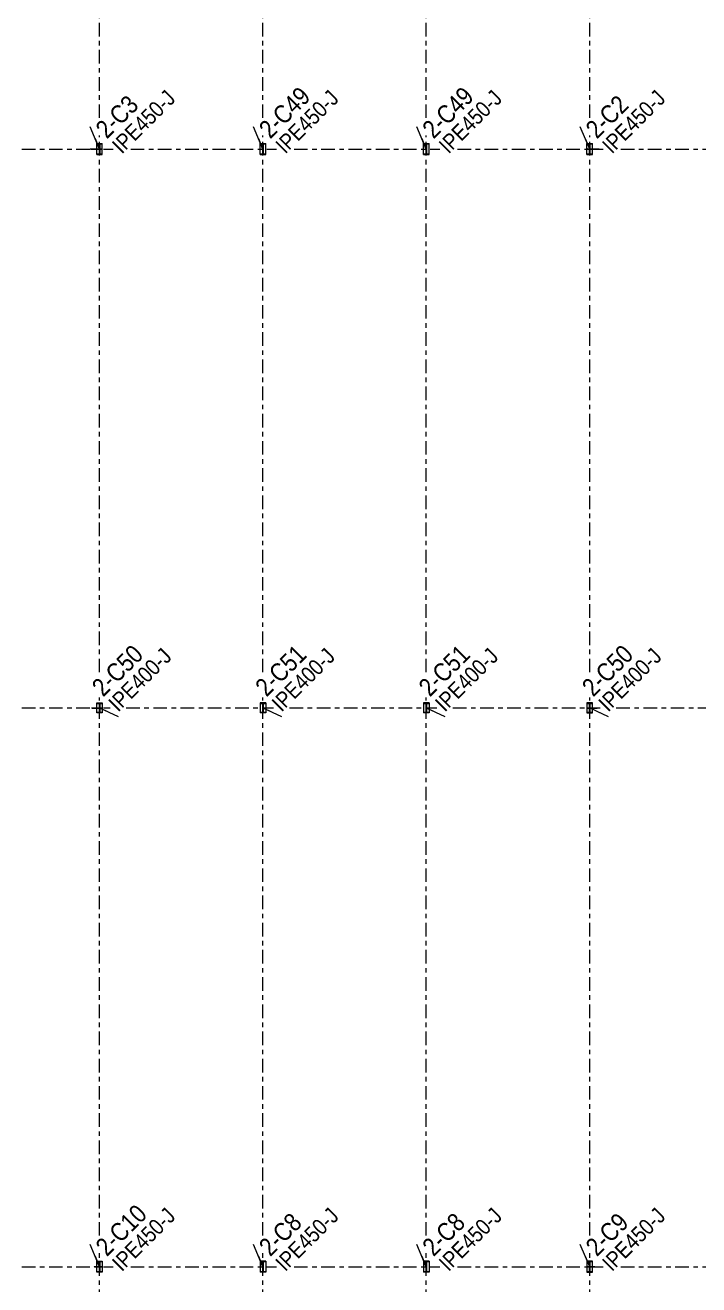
# Model space of a CAD drawing. Header units: millimetres. Extents: x -399 to 773, y -269 to 551.
# Drawn here: x 66 to 214.4, y 6 to 283.8 of the extents above; entities that cross this region are included whole.
import ezdxf

# ---------------------------------------------------------------- set-up
doc = ezdxf.new("R2010")
doc.units = ezdxf.units.MM
doc.linetypes.add('XKITLINE00', pattern=[0])
doc.linetypes.add('XKITLINE03', pattern=[6, 3, -1, 1, -1])
for name, color, linetype, lineweight in [('Part', 2, 'Continuous', 0), ('PartMark', 7, 'Continuous', 0), ('S-grid', 1, 'Continuous', 0)]:
    doc.layers.add(name, color=color, linetype=linetype, lineweight=lineweight)
doc.styles.add('ARIAL', font='ARIAL.TTF')

# ---------------------------------------------------------------- blocks, each defined once
blk = doc.blocks.new('*A94')
at = {"layer": 'Part'}
blk.add_hatch(color=3, dxfattribs=at).paths.add_polyline_path([(81.875, 11.055), (81.875, 11.125), (82.875, 11.125), (82.875, 11.055), (82.3975, 11.055), (82.3975, 8.945), (82.875, 8.945), (82.875, 8.875), (81.875, 8.875), (81.875, 8.945), (82.3525, 8.945), (82.3525, 11.055)], flags=17)
blk = doc.blocks.new('*A95')
at = {"layer": 'Part'}
blk.add_hatch(color=3, dxfattribs=at).paths.add_polyline_path([(81.28, 10.05), (81.32, 10.04), (81.34, 10), (81.32, 9.96), (81.28, 9.95), (81.23, 9.96), (81.21, 10), (81.23, 10.04)], flags=17)
blk = doc.blocks.new('*A96')
at = {"layer": 'Part'}
blk.add_hatch(color=3, dxfattribs=at).paths.add_polyline_path([(117.875, 11.055), (117.875, 11.125), (118.875, 11.125), (118.875, 11.055), (118.3975, 11.055), (118.3975, 8.945), (118.875, 8.945), (118.875, 8.875), (117.875, 8.875), (117.875, 8.945), (118.3525, 8.945), (118.3525, 11.055)], flags=17)
blk = doc.blocks.new('*A97')
at = {"layer": 'Part'}
blk.add_hatch(color=3, dxfattribs=at).paths.add_polyline_path([(153.875, 11.055), (153.875, 11.125), (154.875, 11.125), (154.875, 11.055), (154.3975, 11.055), (154.3975, 8.945), (154.875, 8.945), (154.875, 8.875), (153.875, 8.875), (153.875, 8.945), (154.3525, 8.945), (154.3525, 11.055)], flags=17)
blk = doc.blocks.new('*A99')
at = {"layer": 'Part'}
blk.add_hatch(color=3, dxfattribs=at).paths.add_polyline_path([(81.875, 134.185), (81.875, 134.25), (82.875, 134.25), (82.875, 134.185), (82.395, 134.185), (82.395, 132.315), (82.875, 132.315), (82.875, 132.25), (81.875, 132.25), (81.875, 132.315), (82.355, 132.315), (82.355, 134.185)], flags=17)
blk = doc.blocks.new('*A101')
at = {"layer": 'Part'}
blk.add_hatch(color=3, dxfattribs=at).paths.add_polyline_path([(80.72, 133.3), (80.78, 133.29), (80.8, 133.25), (80.78, 133.21), (80.72, 133.2), (80.66, 133.21), (80.63, 133.25), (80.66, 133.29)], flags=17)
blk = doc.blocks.new('*A102')
at = {"layer": 'Part'}
blk.add_hatch(color=3, dxfattribs=at).paths.add_polyline_path([(117.875, 134.185), (117.875, 134.25), (118.875, 134.25), (118.875, 134.185), (118.395, 134.185), (118.395, 132.315), (118.875, 132.315), (118.875, 132.25), (117.875, 132.25), (117.875, 132.315), (118.355, 132.315), (118.355, 134.185)], flags=17)
blk = doc.blocks.new('*A103')
at = {"layer": 'Part'}
blk.add_hatch(color=3, dxfattribs=at).paths.add_polyline_path([(153.875, 134.185), (153.875, 134.25), (154.875, 134.25), (154.875, 134.185), (154.395, 134.185), (154.395, 132.315), (154.875, 132.315), (154.875, 132.25), (153.875, 132.25), (153.875, 132.315), (154.355, 132.315), (154.355, 134.185)], flags=17)
blk = doc.blocks.new('*A115')
at = {"layer": 'Part'}
blk.add_hatch(color=3, dxfattribs=at).paths.add_polyline_path([(81.875, 257.555), (81.875, 257.625), (82.875, 257.625), (82.875, 257.555), (82.3975, 257.555), (82.3975, 255.445), (82.875, 255.445), (82.875, 255.375), (81.875, 255.375), (81.875, 255.445), (82.3525, 255.445), (82.3525, 257.555)], flags=17)
blk = doc.blocks.new('*A117')
at = {"layer": 'Part'}
blk.add_hatch(color=3, dxfattribs=at).paths.add_polyline_path([(80.41, 256.55), (80.47, 256.54), (80.5, 256.5), (80.47, 256.46), (80.41, 256.45), (80.34, 256.46), (80.31, 256.5), (80.34, 256.54)], flags=17)
blk = doc.blocks.new('*A118')
at = {"layer": 'Part'}
blk.add_hatch(color=3, dxfattribs=at).paths.add_polyline_path([(117.875, 257.555), (117.875, 257.625), (118.875, 257.625), (118.875, 257.555), (118.3975, 257.555), (118.3975, 255.445), (118.875, 255.445), (118.875, 255.375), (117.875, 255.375), (117.875, 255.445), (118.3525, 255.445), (118.3525, 257.555)], flags=17)
blk = doc.blocks.new('*A119')
at = {"layer": 'Part'}
blk.add_hatch(color=3, dxfattribs=at).paths.add_polyline_path([(153.875, 257.555), (153.875, 257.625), (154.875, 257.625), (154.875, 257.555), (154.3975, 257.555), (154.3975, 255.445), (154.875, 255.445), (154.875, 255.375), (153.875, 255.375), (153.875, 255.445), (154.3525, 255.445), (154.3525, 257.555)], flags=17)
blk = doc.blocks.new('*A159')
at = {"layer": 'Part'}
blk.add_hatch(color=3, dxfattribs=at).paths.add_polyline_path([(189.875, 134.185), (189.875, 134.25), (190.875, 134.25), (190.875, 134.185), (190.395, 134.185), (190.395, 132.315), (190.875, 132.315), (190.875, 132.25), (189.875, 132.25), (189.875, 132.315), (190.355, 132.315), (190.355, 134.185)], flags=17)
blk = doc.blocks.new('*A161')
at = {"layer": 'Part'}
blk.add_hatch(color=3, dxfattribs=at).paths.add_polyline_path([(192.03, 133.3), (192.09, 133.29), (192.12, 133.25), (192.09, 133.21), (192.03, 133.2), (191.97, 133.21), (191.95, 133.25), (191.97, 133.29)], flags=17)
blk = doc.blocks.new('*A174')
at = {"layer": 'Part'}
blk.add_hatch(color=3, dxfattribs=at).paths.add_polyline_path([(191.47, 10.05), (191.52, 10.04), (191.54, 10), (191.52, 9.96), (191.47, 9.95), (191.43, 9.96), (191.41, 10), (191.43, 10.04)], flags=17)
blk = doc.blocks.new('*A175')
at = {"layer": 'Part'}
blk.add_hatch(color=3, dxfattribs=at).paths.add_polyline_path([(189.875, 11.055), (189.875, 11.125), (190.875, 11.125), (190.875, 11.055), (190.3975, 11.055), (190.3975, 8.945), (190.875, 8.945), (190.875, 8.875), (189.875, 8.875), (189.875, 8.945), (190.3525, 8.945), (190.3525, 11.055)], flags=17)
blk = doc.blocks.new('*A178')
at = {"layer": 'Part'}
blk.add_hatch(color=3, dxfattribs=at).paths.add_polyline_path([(189.875, 257.555), (189.875, 257.625), (190.875, 257.625), (190.875, 257.555), (190.3975, 257.555), (190.3975, 255.445), (190.875, 255.445), (190.875, 255.375), (189.875, 255.375), (189.875, 255.445), (190.3525, 255.445), (190.3525, 257.555)], flags=17)
blk = doc.blocks.new('*A180')
at = {"layer": 'Part'}
blk.add_hatch(color=3, dxfattribs=at).paths.add_polyline_path([(192.34, 256.55), (192.41, 256.54), (192.44, 256.5), (192.41, 256.46), (192.34, 256.45), (192.28, 256.46), (192.25, 256.5), (192.28, 256.54)], flags=17)
blk = doc.blocks.new('*A208')
at = {"layer": 'S-grid', "color": 1, "linetype": 'XKITLINE03', "lineweight": 0}
for p, q in [((53.23, 256.5), (85.34, 256.5)), ((89.23, 256.5), (121.34, 256.5)), ((125.23, 256.5), (157.34, 256.5)), ((161.23, 256.5), (193.34, 256.5)), ((197.23, 256.5), (229.34, 256.5))]:
    blk.add_line(p, q, dxfattribs=at)
blk = doc.blocks.new('*A209')
at = {"layer": 'S-grid', "color": 1, "linetype": 'XKITLINE03', "lineweight": 0}
for p, q in [((53.23, 133.25), (84.71, 133.25)), ((88.23, 133.25), (120.71, 133.25)), ((124.23, 133.25), (156.71, 133.25)), ((160.23, 133.25), (192.71, 133.25)), ((196.23, 133.25), (228.71, 133.25))]:
    blk.add_line(p, q, dxfattribs=at)
blk = doc.blocks.new('*A210')
at = {"layer": 'S-grid', "color": 1, "linetype": 'XKITLINE03', "lineweight": 0}
for p, q in [((53.23, 10), (85.34, 10)), ((89.23, 10), (121.34, 10)), ((125.23, 10), (157.34, 10)), ((161.23, 10), (193.34, 10)), ((197.23, 10), (229.34, 10))]:
    blk.add_line(p, q, dxfattribs=at)
blk = doc.blocks.new('*A224')
at = {"layer": 'S-grid', "color": 1, "linetype": 'XKITLINE03', "lineweight": 0}
for p, q in [((190.38, 263.36), (190.38, 342.95)), ((190.38, 141.11), (190.38, 259.47)), ((190.38, 16.86), (190.38, 135.58)), ((190.38, -10), (190.38, 12.97))]:
    blk.add_line(p, q, dxfattribs=at)
blk = doc.blocks.new('*A225')
at = {"layer": 'S-grid', "color": 1, "linetype": 'XKITLINE03', "lineweight": 0}
for p, q in [((154.38, 263.36), (154.38, 341.66)), ((154.38, 141.11), (154.38, 259.47)), ((154.38, 16.86), (154.38, 135.58)), ((154.38, -10), (154.38, 12.97))]:
    blk.add_line(p, q, dxfattribs=at)
blk = doc.blocks.new('*A226')
at = {"layer": 'S-grid', "color": 1, "linetype": 'XKITLINE03', "lineweight": 0}
for p, q in [((118.38, 263.36), (118.38, 339.09)), ((118.38, 141.11), (118.38, 259.47)), ((118.38, 16.86), (118.38, 135.58)), ((118.38, -10), (118.38, 12.97))]:
    blk.add_line(p, q, dxfattribs=at)
blk = doc.blocks.new('*A227')
at = {"layer": 'S-grid', "color": 1, "linetype": 'XKITLINE03', "lineweight": 0}
for p, q in [((82.38, 263.36), (82.38, 344.46)), ((82.38, 141.11), (82.38, 259.47)), ((82.38, 16.86), (82.38, 135.58)), ((82.38, -10), (82.38, 12.97))]:
    blk.add_line(p, q, dxfattribs=at)
blk = doc.blocks.new('*A436')
at = {"layer": 'Part', "color": 2, "linetype": 'XKITLINE00', "lineweight": 0}
for p, q in [((81.875, 11.055), (81.875, 11.125)), ((81.875, 11.125), (82.875, 11.125)), ((82.875, 11.125), (82.875, 11.055)), ((82.3525, 11.055), (81.875, 11.055)), ((81.875, 8.875), (81.875, 8.945)), ((81.875, 8.945), (82.3525, 8.945)), ((82.875, 8.875), (81.875, 8.875)), ((82.3525, 8.945), (82.3525, 11.055)), ((82.875, 11.055), (82.3975, 11.055)), ((82.3975, 11.055), (82.3975, 8.945)), ((82.3975, 8.945), (82.875, 8.945)), ((82.875, 8.945), (82.875, 8.875))]:
    blk.add_line(p, q, dxfattribs=at)
blk = doc.blocks.new('*A437')
at = {"layer": 'Part', "color": 2, "linetype": 'XKITLINE00', "lineweight": 0}
for p, q in [((81.21, 10), (81.23, 10.04)), ((81.23, 9.96), (81.21, 10)), ((81.23, 10.04), (81.28, 10.05)), ((81.28, 9.95), (81.23, 9.96)), ((81.28, 10.05), (81.32, 10.04)), ((81.28, 10.05), (82.35, 10.05)), ((81.32, 9.96), (81.28, 9.95)), ((81.28, 9.95), (82.35, 9.95)), ((81.32, 10.04), (81.34, 10)), ((81.34, 10), (81.32, 9.96)), ((82.4, 10.05), (82.77, 10.05)), ((82.4, 9.95), (82.77, 9.95)), ((82.8, 10.04), (82.77, 10.05)), ((82.77, 9.95), (82.8, 9.96)), ((82.81, 10), (82.8, 10.04)), ((82.8, 9.96), (82.81, 10))]:
    blk.add_line(p, q, dxfattribs=at)
blk = doc.blocks.new('*A439')
at = {"layer": 'Part', "color": 2, "linetype": 'XKITLINE00', "lineweight": 0}
for p, q in [((81.775, 11.2), (82.975, 11.2)), ((81.775, 10.05), (81.775, 11.2)), ((82.975, 11.2), (82.975, 8.8)), ((81.775, 8.8), (81.775, 9.95)), ((82.975, 8.8), (81.775, 8.8))]:
    blk.add_line(p, q, dxfattribs=at)
blk = doc.blocks.new('*A440')
at = {"layer": 'Part', "color": 2, "linetype": 'XKITLINE00', "lineweight": 0}
for p, q in [((117.875, 11.055), (117.875, 11.125)), ((117.875, 11.125), (118.875, 11.125)), ((118.875, 11.125), (118.875, 11.055)), ((118.3525, 11.055), (117.875, 11.055)), ((117.875, 8.875), (117.875, 8.945)), ((117.875, 8.945), (118.3525, 8.945)), ((118.875, 8.875), (117.875, 8.875)), ((118.3525, 8.945), (118.3525, 11.055)), ((118.875, 11.055), (118.3975, 11.055)), ((118.3975, 11.055), (118.3975, 8.945)), ((118.3975, 8.945), (118.875, 8.945)), ((118.875, 8.945), (118.875, 8.875))]:
    blk.add_line(p, q, dxfattribs=at)
blk = doc.blocks.new('*A441')
at = {"layer": 'Part', "color": 2, "linetype": 'XKITLINE00', "lineweight": 0}
for p, q in [((153.875, 11.055), (153.875, 11.125)), ((153.875, 11.125), (154.875, 11.125)), ((154.875, 11.125), (154.875, 11.055)), ((154.3525, 11.055), (153.875, 11.055)), ((153.875, 8.875), (153.875, 8.945)), ((153.875, 8.945), (154.3525, 8.945)), ((154.875, 8.875), (153.875, 8.875)), ((154.3525, 8.945), (154.3525, 11.055)), ((154.875, 11.055), (154.3975, 11.055)), ((154.3975, 11.055), (154.3975, 8.945)), ((154.3975, 8.945), (154.875, 8.945)), ((154.875, 8.945), (154.875, 8.875))]:
    blk.add_line(p, q, dxfattribs=at)
blk = doc.blocks.new('*A442')
at = {"layer": 'Part', "color": 2, "linetype": 'XKITLINE00', "lineweight": 0}
for p, q in [((118.975, 11.2), (117.775, 11.2)), ((117.775, 11.2), (117.775, 8.8)), ((118.975, 11.2), (118.975, 8.8)), ((118.975, 8.8), (117.775, 8.8))]:
    blk.add_line(p, q, dxfattribs=at)
blk = doc.blocks.new('*A443')
at = {"layer": 'Part', "color": 2, "linetype": 'XKITLINE00', "lineweight": 0}
for p, q in [((154.975, 11.2), (153.775, 11.2)), ((153.775, 11.2), (153.775, 8.8)), ((154.975, 11.2), (154.975, 8.8)), ((154.975, 8.8), (153.775, 8.8))]:
    blk.add_line(p, q, dxfattribs=at)
blk = doc.blocks.new('*A445')
at = {"layer": 'Part', "color": 2, "linetype": 'XKITLINE00', "lineweight": 0}
for p, q in [((81.875, 134.185), (81.875, 134.25)), ((81.875, 134.25), (82.875, 134.25)), ((82.355, 134.185), (81.875, 134.185)), ((82.355, 132.315), (82.355, 134.185)), ((82.875, 134.185), (82.395, 134.185)), ((82.395, 134.185), (82.395, 132.315)), ((82.875, 134.25), (82.875, 134.185)), ((81.875, 132.25), (81.875, 132.315)), ((81.875, 132.315), (82.355, 132.315)), ((82.875, 132.25), (81.875, 132.25)), ((82.395, 132.315), (82.875, 132.315)), ((82.875, 132.315), (82.875, 132.25))]:
    blk.add_line(p, q, dxfattribs=at)
blk = doc.blocks.new('*A447')
at = {"layer": 'Part', "color": 2, "linetype": 'XKITLINE00', "lineweight": 0}
for p, q in [((80.63, 133.25), (80.66, 133.29)), ((80.66, 133.21), (80.63, 133.25)), ((80.66, 133.29), (80.72, 133.3)), ((80.72, 133.2), (80.66, 133.21)), ((80.72, 133.3), (80.78, 133.29)), ((80.72, 133.3), (82.36, 133.3)), ((80.78, 133.21), (80.72, 133.2)), ((80.72, 133.2), (82.36, 133.2)), ((80.78, 133.29), (80.8, 133.25)), ((80.8, 133.25), (80.78, 133.21)), ((82.39, 133.3), (82.86, 133.3)), ((82.39, 133.2), (82.86, 133.2)), ((82.88, 133.29), (82.86, 133.3)), ((82.86, 133.2), (82.88, 133.21)), ((82.89, 133.25), (82.88, 133.29)), ((82.88, 133.21), (82.89, 133.25))]:
    blk.add_line(p, q, dxfattribs=at)
blk = doc.blocks.new('*A449')
at = {"layer": 'Part', "color": 2, "linetype": 'XKITLINE00', "lineweight": 0}
for p, q in [((81.775, 134.35), (82.975, 134.35)), ((81.775, 133.3), (81.775, 134.35)), ((82.975, 134.35), (82.975, 132.15)), ((81.775, 132.15), (81.775, 133.2)), ((82.975, 132.15), (81.775, 132.15))]:
    blk.add_line(p, q, dxfattribs=at)
blk = doc.blocks.new('*A450')
at = {"layer": 'Part', "color": 2, "linetype": 'XKITLINE00', "lineweight": 0}
for p, q in [((117.875, 134.185), (117.875, 134.25)), ((117.875, 134.25), (118.875, 134.25)), ((118.355, 134.185), (117.875, 134.185)), ((118.355, 132.315), (118.355, 134.185)), ((118.875, 134.185), (118.395, 134.185)), ((118.395, 134.185), (118.395, 132.315)), ((118.875, 134.25), (118.875, 134.185)), ((117.875, 132.25), (117.875, 132.315)), ((117.875, 132.315), (118.355, 132.315)), ((118.875, 132.25), (117.875, 132.25)), ((118.395, 132.315), (118.875, 132.315)), ((118.875, 132.315), (118.875, 132.25))]:
    blk.add_line(p, q, dxfattribs=at)
blk = doc.blocks.new('*A451')
at = {"layer": 'Part', "color": 2, "linetype": 'XKITLINE00', "lineweight": 0}
for p, q in [((153.875, 134.185), (153.875, 134.25)), ((153.875, 134.25), (154.875, 134.25)), ((154.355, 134.185), (153.875, 134.185)), ((154.355, 132.315), (154.355, 134.185)), ((154.875, 134.185), (154.395, 134.185)), ((154.395, 134.185), (154.395, 132.315)), ((154.875, 134.25), (154.875, 134.185)), ((153.875, 132.25), (153.875, 132.315)), ((153.875, 132.315), (154.355, 132.315)), ((154.875, 132.25), (153.875, 132.25)), ((154.395, 132.315), (154.875, 132.315)), ((154.875, 132.315), (154.875, 132.25))]:
    blk.add_line(p, q, dxfattribs=at)
blk = doc.blocks.new('*A452')
at = {"layer": 'Part', "color": 2, "linetype": 'XKITLINE00', "lineweight": 0}
for p, q in [((118.975, 134.35), (117.775, 134.35)), ((117.775, 134.35), (117.775, 132.15)), ((118.975, 134.35), (118.975, 132.15)), ((118.975, 132.15), (117.775, 132.15))]:
    blk.add_line(p, q, dxfattribs=at)
blk = doc.blocks.new('*A453')
at = {"layer": 'Part', "color": 2, "linetype": 'XKITLINE00', "lineweight": 0}
for p, q in [((154.975, 134.35), (153.775, 134.35)), ((153.775, 134.35), (153.775, 132.15)), ((154.975, 134.35), (154.975, 132.15)), ((154.975, 132.15), (153.775, 132.15))]:
    blk.add_line(p, q, dxfattribs=at)
blk = doc.blocks.new('*A471')
at = {"layer": 'Part', "color": 2, "linetype": 'XKITLINE00', "lineweight": 0}
for p, q in [((81.875, 257.555), (81.875, 257.625)), ((81.875, 257.625), (82.875, 257.625)), ((81.875, 257.555), (82.3525, 257.555)), ((82.3525, 255.445), (82.3525, 257.555)), ((82.875, 257.555), (82.3975, 257.555)), ((82.3975, 257.555), (82.3975, 255.445)), ((82.875, 257.625), (82.875, 257.555)), ((81.875, 255.375), (81.875, 255.445)), ((81.875, 255.445), (82.3525, 255.445)), ((82.875, 255.375), (81.875, 255.375)), ((82.3975, 255.445), (82.875, 255.445)), ((82.875, 255.445), (82.875, 255.375))]:
    blk.add_line(p, q, dxfattribs=at)
blk = doc.blocks.new('*A473')
at = {"layer": 'Part', "color": 2, "linetype": 'XKITLINE00', "lineweight": 0}
for p, q in [((80.31, 256.5), (80.34, 256.54)), ((80.34, 256.46), (80.31, 256.5)), ((80.34, 256.54), (80.41, 256.55)), ((80.41, 256.45), (80.34, 256.46)), ((80.41, 256.55), (80.47, 256.54)), ((80.41, 256.55), (82.35, 256.55)), ((80.47, 256.46), (80.41, 256.45)), ((80.41, 256.45), (82.35, 256.45)), ((80.47, 256.54), (80.5, 256.5)), ((80.5, 256.5), (80.47, 256.46)), ((82.4, 256.55), (82.88, 256.55)), ((82.4, 256.45), (82.88, 256.45)), ((82.9, 256.54), (82.88, 256.55)), ((82.88, 256.45), (82.9, 256.46)), ((82.91, 256.5), (82.9, 256.54)), ((82.9, 256.46), (82.91, 256.5))]:
    blk.add_line(p, q, dxfattribs=at)
blk = doc.blocks.new('*A475')
at = {"layer": 'Part', "color": 2, "linetype": 'XKITLINE00', "lineweight": 0}
for p, q in [((81.775, 256.55), (81.775, 257.7)), ((81.775, 257.7), (82.975, 257.7)), ((81.775, 255.3), (81.775, 256.45)), ((82.975, 255.3), (82.975, 257.7)), ((81.775, 255.3), (82.975, 255.3))]:
    blk.add_line(p, q, dxfattribs=at)
blk = doc.blocks.new('*A476')
at = {"layer": 'Part', "color": 2, "linetype": 'XKITLINE00', "lineweight": 0}
for p, q in [((117.875, 257.555), (117.875, 257.625)), ((117.875, 257.625), (118.875, 257.625)), ((117.875, 257.555), (118.3525, 257.555)), ((118.3525, 255.445), (118.3525, 257.555)), ((118.875, 257.555), (118.3975, 257.555)), ((118.3975, 257.555), (118.3975, 255.445)), ((118.875, 257.625), (118.875, 257.555)), ((117.875, 255.375), (117.875, 255.445)), ((117.875, 255.445), (118.3525, 255.445)), ((118.875, 255.375), (117.875, 255.375)), ((118.3975, 255.445), (118.875, 255.445)), ((118.875, 255.445), (118.875, 255.375))]:
    blk.add_line(p, q, dxfattribs=at)
blk = doc.blocks.new('*A477')
at = {"layer": 'Part', "color": 2, "linetype": 'XKITLINE00', "lineweight": 0}
for p, q in [((153.875, 257.555), (153.875, 257.625)), ((153.875, 257.625), (154.875, 257.625)), ((153.875, 257.555), (154.3525, 257.555)), ((154.3525, 255.445), (154.3525, 257.555)), ((154.875, 257.555), (154.3975, 257.555)), ((154.3975, 257.555), (154.3975, 255.445)), ((154.875, 257.625), (154.875, 257.555)), ((153.875, 255.375), (153.875, 255.445)), ((153.875, 255.445), (154.3525, 255.445)), ((154.875, 255.375), (153.875, 255.375)), ((154.3975, 255.445), (154.875, 255.445)), ((154.875, 255.445), (154.875, 255.375))]:
    blk.add_line(p, q, dxfattribs=at)
blk = doc.blocks.new('*A478')
at = {"layer": 'Part', "color": 2, "linetype": 'XKITLINE00', "lineweight": 0}
for p, q in [((117.775, 255.3), (117.775, 257.7)), ((117.775, 257.7), (118.975, 257.7)), ((118.975, 255.3), (118.975, 257.7)), ((117.775, 255.3), (118.975, 255.3))]:
    blk.add_line(p, q, dxfattribs=at)
blk = doc.blocks.new('*A479')
at = {"layer": 'Part', "color": 2, "linetype": 'XKITLINE00', "lineweight": 0}
for p, q in [((153.775, 255.3), (153.775, 257.7)), ((153.775, 257.7), (154.975, 257.7)), ((154.975, 255.3), (154.975, 257.7)), ((153.775, 255.3), (154.975, 255.3))]:
    blk.add_line(p, q, dxfattribs=at)
blk = doc.blocks.new('*A554')
at = {"layer": 'Part', "color": 2, "linetype": 'XKITLINE00', "lineweight": 0}
for p, q in [((190.975, 11.2), (189.775, 11.2)), ((189.775, 11.2), (189.775, 8.8)), ((190.975, 10.05), (190.975, 11.2)), ((189.775, 8.8), (190.975, 8.8)), ((190.975, 8.8), (190.975, 9.95))]:
    blk.add_line(p, q, dxfattribs=at)
blk = doc.blocks.new('*A560')
at = {"layer": 'Part', "color": 2, "linetype": 'XKITLINE00', "lineweight": 0}
for p, q in [((189.875, 134.185), (189.875, 134.25)), ((189.875, 134.25), (190.875, 134.25)), ((190.355, 134.185), (189.875, 134.185)), ((190.355, 132.315), (190.355, 134.185)), ((190.875, 134.185), (190.395, 134.185)), ((190.395, 134.185), (190.395, 132.315)), ((190.875, 134.25), (190.875, 134.185)), ((189.875, 132.25), (189.875, 132.315)), ((189.875, 132.315), (190.355, 132.315)), ((190.875, 132.25), (189.875, 132.25)), ((190.395, 132.315), (190.875, 132.315)), ((190.875, 132.315), (190.875, 132.25))]:
    blk.add_line(p, q, dxfattribs=at)
blk = doc.blocks.new('*A562')
at = {"layer": 'Part', "color": 2, "linetype": 'XKITLINE00', "lineweight": 0}
for p, q in [((189.87, 133.29), (189.86, 133.25)), ((189.86, 133.25), (189.87, 133.21)), ((189.89, 133.3), (189.87, 133.29)), ((189.87, 133.21), (189.89, 133.2)), ((189.89, 133.3), (190.35, 133.3)), ((189.89, 133.2), (190.35, 133.2)), ((190.4, 133.3), (192.03, 133.3)), ((190.4, 133.2), (192.03, 133.2)), ((191.95, 133.25), (191.97, 133.29)), ((191.97, 133.21), (191.95, 133.25)), ((191.97, 133.29), (192.03, 133.3)), ((192.03, 133.2), (191.97, 133.21)), ((192.03, 133.3), (192.09, 133.29)), ((192.09, 133.21), (192.03, 133.2)), ((192.09, 133.29), (192.12, 133.25)), ((192.12, 133.25), (192.09, 133.21))]:
    blk.add_line(p, q, dxfattribs=at)
blk = doc.blocks.new('*A564')
at = {"layer": 'Part', "color": 2, "linetype": 'XKITLINE00', "lineweight": 0}
for p, q in [((190.975, 134.35), (189.775, 134.35)), ((189.775, 134.35), (189.775, 132.15)), ((190.975, 133.3), (190.975, 134.35)), ((189.775, 132.15), (190.975, 132.15)), ((190.975, 132.15), (190.975, 133.2))]:
    blk.add_line(p, q, dxfattribs=at)
blk = doc.blocks.new('*A585')
at = {"layer": 'Part', "color": 2, "linetype": 'XKITLINE00', "lineweight": 0}
for p, q in [((189.95, 10.04), (189.94, 10)), ((189.94, 10), (189.95, 9.96)), ((189.98, 10.05), (189.95, 10.04)), ((189.95, 9.96), (189.98, 9.95)), ((189.98, 10.05), (190.35, 10.05)), ((189.98, 9.95), (190.35, 9.95)), ((190.4, 10.05), (191.47, 10.05)), ((190.4, 9.95), (191.47, 9.95)), ((191.41, 10), (191.43, 10.04)), ((191.43, 9.96), (191.41, 10)), ((191.43, 10.04), (191.47, 10.05)), ((191.47, 9.95), (191.43, 9.96)), ((191.47, 10.05), (191.52, 10.04)), ((191.52, 9.96), (191.47, 9.95)), ((191.52, 10.04), (191.54, 10)), ((191.54, 10), (191.52, 9.96))]:
    blk.add_line(p, q, dxfattribs=at)
blk = doc.blocks.new('*A586')
at = {"layer": 'Part', "color": 2, "linetype": 'XKITLINE00', "lineweight": 0}
for p, q in [((189.875, 11.055), (189.875, 11.125)), ((189.875, 11.125), (190.875, 11.125)), ((190.875, 11.125), (190.875, 11.055)), ((190.3525, 11.055), (189.875, 11.055)), ((189.875, 8.875), (189.875, 8.945)), ((189.875, 8.945), (190.3525, 8.945)), ((190.875, 8.875), (189.875, 8.875)), ((190.3525, 8.945), (190.3525, 11.055)), ((190.875, 11.055), (190.3975, 11.055)), ((190.3975, 11.055), (190.3975, 8.945)), ((190.3975, 8.945), (190.875, 8.945)), ((190.875, 8.945), (190.875, 8.875))]:
    blk.add_line(p, q, dxfattribs=at)
blk = doc.blocks.new('*A589')
at = {"layer": 'Part', "color": 2, "linetype": 'XKITLINE00', "lineweight": 0}
for p, q in [((189.875, 257.555), (189.875, 257.625)), ((189.875, 257.625), (190.875, 257.625)), ((189.875, 257.555), (190.3525, 257.555)), ((190.3525, 255.445), (190.3525, 257.555)), ((190.875, 257.555), (190.3975, 257.555)), ((190.3975, 257.555), (190.3975, 255.445)), ((190.875, 257.625), (190.875, 257.555)), ((189.875, 255.375), (189.875, 255.445)), ((189.875, 255.445), (190.3525, 255.445)), ((190.875, 255.375), (189.875, 255.375)), ((190.3975, 255.445), (190.875, 255.445)), ((190.875, 255.445), (190.875, 255.375))]:
    blk.add_line(p, q, dxfattribs=at)
blk = doc.blocks.new('*A591')
at = {"layer": 'Part', "color": 2, "linetype": 'XKITLINE00', "lineweight": 0}
for p, q in [((189.85, 256.54), (189.84, 256.5)), ((189.84, 256.5), (189.85, 256.46)), ((189.87, 256.55), (189.85, 256.54)), ((189.85, 256.46), (189.87, 256.45)), ((189.87, 256.55), (190.35, 256.55)), ((189.87, 256.45), (190.35, 256.45)), ((190.4, 256.55), (192.34, 256.55)), ((190.4, 256.45), (192.34, 256.45)), ((192.25, 256.5), (192.28, 256.54)), ((192.28, 256.46), (192.25, 256.5)), ((192.28, 256.54), (192.34, 256.55)), ((192.34, 256.45), (192.28, 256.46)), ((192.34, 256.55), (192.41, 256.54)), ((192.41, 256.46), (192.34, 256.45)), ((192.41, 256.54), (192.44, 256.5)), ((192.44, 256.5), (192.41, 256.46))]:
    blk.add_line(p, q, dxfattribs=at)
blk = doc.blocks.new('*A593')
at = {"layer": 'Part', "color": 2, "linetype": 'XKITLINE00', "lineweight": 0}
for p, q in [((189.775, 255.3), (189.775, 257.7)), ((189.775, 257.7), (190.975, 257.7)), ((190.975, 256.55), (190.975, 257.7)), ((190.975, 255.3), (190.975, 256.45)), ((189.775, 255.3), (190.975, 255.3))]:
    blk.add_line(p, q, dxfattribs=at)
blk = doc.blocks.new('*A672')
at = {"layer": 'PartMark', "color": 7, "linetype": 'XKITLINE00', "lineweight": 0}
for p, q in [((154.38, 256.5), (152.29, 261.41)), ((153.4, 258.8), (154.38, 256.5))]:
    blk.add_line(p, q, dxfattribs=at)
at = {"layer": 'PartMark', "color": 3, "style": 'ARIAL', "width": 0.85}
blk.add_text('2-C49', height=4, rotation=45.0001, dxfattribs=at).set_placement((155.97, 258.59))
at = {"layer": 'PartMark', "color": 7, "style": 'ARIAL', "width": 0.85}
blk.add_text('IPE450-J', height=3.5, rotation=45.0001, dxfattribs=at).set_placement((159.29, 255.26))
blk = doc.blocks.new('*A674')
at = {"layer": 'PartMark', "color": 7, "linetype": 'XKITLINE00', "lineweight": 0}
for p, q in [((154.38, 10), (152.29, 14.91)), ((153.4, 12.3), (154.38, 10))]:
    blk.add_line(p, q, dxfattribs=at)
at = {"layer": 'PartMark', "color": 7, "style": 'ARIAL', "width": 0.85}
blk.add_text('IPE450-J', height=3.5, rotation=45.0001, dxfattribs=at).set_placement((159.29, 8.76))
at = {"layer": 'PartMark', "color": 3, "style": 'ARIAL', "width": 0.85}
blk.add_text('2-C8', height=4, rotation=45.0001, dxfattribs=at).set_placement((155.97, 12.09))
blk = doc.blocks.new('*A675')
at = {"layer": 'PartMark', "color": 7, "linetype": 'XKITLINE00', "lineweight": 0}
for p, q in [((154.38, 133.25), (158.47, 131.35)), ((156.64, 132.2), (154.38, 133.25))]:
    blk.add_line(p, q, dxfattribs=at)
at = {"layer": 'PartMark', "color": 3, "style": 'ARIAL', "width": 0.85}
blk.add_text('2-C51', height=4, rotation=45.0001, dxfattribs=at).set_placement((155.15, 135.52))
at = {"layer": 'PartMark', "color": 7, "style": 'ARIAL', "width": 0.85}
blk.add_text('IPE400-J', height=3.5, rotation=45.0001, dxfattribs=at).set_placement((158.47, 132.19))
blk = doc.blocks.new('*A744')
at = {"layer": 'PartMark', "color": 7, "linetype": 'XKITLINE00', "lineweight": 0}
for p, q in [((118.38, 10), (116.29, 14.91)), ((117.4, 12.3), (118.38, 10))]:
    blk.add_line(p, q, dxfattribs=at)
at = {"layer": 'PartMark', "color": 7, "style": 'ARIAL', "width": 0.85}
blk.add_text('IPE450-J', height=3.5, rotation=45.0001, dxfattribs=at).set_placement((123.29, 8.76))
at = {"layer": 'PartMark', "color": 3, "style": 'ARIAL', "width": 0.85}
blk.add_text('2-C8', height=4, rotation=45.0001, dxfattribs=at).set_placement((119.97, 12.09))
blk = doc.blocks.new('*A745')
at = {"layer": 'PartMark', "color": 7, "linetype": 'XKITLINE00', "lineweight": 0}
for p, q in [((82.38, 10), (80.29, 14.91)), ((81.4, 12.3), (82.38, 10))]:
    blk.add_line(p, q, dxfattribs=at)
at = {"layer": 'PartMark', "color": 3, "style": 'ARIAL', "width": 0.85}
blk.add_text('2-C10', height=4, rotation=45.0001, dxfattribs=at).set_placement((83.97, 12.09))
at = {"layer": 'PartMark', "color": 7, "style": 'ARIAL', "width": 0.85}
blk.add_text('IPE450-J', height=3.5, rotation=45.0001, dxfattribs=at).set_placement((87.29, 8.76))
blk = doc.blocks.new('*A748')
at = {"layer": 'PartMark', "color": 7, "linetype": 'XKITLINE00', "lineweight": 0}
for p, q in [((82.38, 133.25), (86.47, 131.35)), ((84.64, 132.2), (82.38, 133.25))]:
    blk.add_line(p, q, dxfattribs=at)
at = {"layer": 'PartMark', "color": 3, "style": 'ARIAL', "width": 0.85}
blk.add_text('2-C50', height=4, rotation=45.0001, dxfattribs=at).set_placement((83.15, 135.52))
at = {"layer": 'PartMark', "color": 7, "style": 'ARIAL', "width": 0.85}
blk.add_text('IPE400-J', height=3.5, rotation=45.0001, dxfattribs=at).set_placement((86.47, 132.19))
blk = doc.blocks.new('*A749')
at = {"layer": 'PartMark', "color": 7, "linetype": 'XKITLINE00', "lineweight": 0}
for p, q in [((118.38, 133.25), (122.47, 131.35)), ((120.64, 132.2), (118.38, 133.25))]:
    blk.add_line(p, q, dxfattribs=at)
at = {"layer": 'PartMark', "color": 3, "style": 'ARIAL', "width": 0.85}
blk.add_text('2-C51', height=4, rotation=45.0001, dxfattribs=at).set_placement((119.15, 135.52))
at = {"layer": 'PartMark', "color": 7, "style": 'ARIAL', "width": 0.85}
blk.add_text('IPE400-J', height=3.5, rotation=45.0001, dxfattribs=at).set_placement((122.47, 132.19))
blk = doc.blocks.new('*A767')
at = {"layer": 'PartMark', "color": 7, "linetype": 'XKITLINE00', "lineweight": 0}
for p, q in [((118.38, 256.5), (116.29, 261.41)), ((117.4, 258.8), (118.38, 256.5))]:
    blk.add_line(p, q, dxfattribs=at)
at = {"layer": 'PartMark', "color": 3, "style": 'ARIAL', "width": 0.85}
blk.add_text('2-C49', height=4, rotation=45.0001, dxfattribs=at).set_placement((119.97, 258.59))
at = {"layer": 'PartMark', "color": 7, "style": 'ARIAL', "width": 0.85}
blk.add_text('IPE450-J', height=3.5, rotation=45.0001, dxfattribs=at).set_placement((123.29, 255.26))
blk = doc.blocks.new('*A768')
at = {"layer": 'PartMark', "color": 7, "linetype": 'XKITLINE00', "lineweight": 0}
for p, q in [((82.38, 256.5), (80.29, 261.41)), ((81.4, 258.8), (82.38, 256.5))]:
    blk.add_line(p, q, dxfattribs=at)
at = {"layer": 'PartMark', "color": 7, "style": 'ARIAL', "width": 0.85}
blk.add_text('IPE450-J', height=3.5, rotation=45.0001, dxfattribs=at).set_placement((87.29, 255.26))
at = {"layer": 'PartMark', "color": 3, "style": 'ARIAL', "width": 0.85}
blk.add_text('2-C3', height=4, rotation=45.0001, dxfattribs=at).set_placement((83.97, 258.59))
blk = doc.blocks.new('*A783')
at = {"layer": 'PartMark', "color": 7, "linetype": 'XKITLINE00', "lineweight": 0}
for p, q in [((190.38, 10), (188.29, 14.91)), ((189.4, 12.3), (190.38, 10))]:
    blk.add_line(p, q, dxfattribs=at)
at = {"layer": 'PartMark', "color": 7, "style": 'ARIAL', "width": 0.85}
blk.add_text('IPE450-J', height=3.5, rotation=45.0001, dxfattribs=at).set_placement((195.29, 8.76))
at = {"layer": 'PartMark', "color": 3, "style": 'ARIAL', "width": 0.85}
blk.add_text('2-C9', height=4, rotation=45.0001, dxfattribs=at).set_placement((191.97, 12.09))
blk = doc.blocks.new('*A786')
at = {"layer": 'PartMark', "color": 7, "linetype": 'XKITLINE00', "lineweight": 0}
for p, q in [((190.38, 133.25), (194.47, 131.35)), ((192.64, 132.2), (190.38, 133.25))]:
    blk.add_line(p, q, dxfattribs=at)
at = {"layer": 'PartMark', "color": 3, "style": 'ARIAL', "width": 0.85}
blk.add_text('2-C50', height=4, rotation=45.0001, dxfattribs=at).set_placement((191.15, 135.52))
at = {"layer": 'PartMark', "color": 7, "style": 'ARIAL', "width": 0.85}
blk.add_text('IPE400-J', height=3.5, rotation=45.0001, dxfattribs=at).set_placement((194.47, 132.19))
blk = doc.blocks.new('*A799')
at = {"layer": 'PartMark', "color": 7, "linetype": 'XKITLINE00', "lineweight": 0}
for p, q in [((190.38, 256.5), (188.29, 261.41)), ((189.4, 258.8), (190.38, 256.5))]:
    blk.add_line(p, q, dxfattribs=at)
at = {"layer": 'PartMark', "color": 7, "style": 'ARIAL', "width": 0.85}
blk.add_text('IPE450-J', height=3.5, rotation=45.0001, dxfattribs=at).set_placement((195.29, 255.26))
at = {"layer": 'PartMark', "color": 3, "style": 'ARIAL', "width": 0.85}
blk.add_text('2-C2', height=4, rotation=45.0001, dxfattribs=at).set_placement((191.97, 258.59))

msp = doc.modelspace()

# ---------------------------------------------------------------- block references
at = {"lineweight": 0}
for name in ['*A227', '*A226', '*A225', '*A224', '*A208', '*A117', '*A473', '*A475', '*A115', '*A471', '*A478', '*A118', '*A476', '*A479', '*A119', '*A477', '*A593', '*A591', '*A178', '*A589', '*A180', '*A209', '*A449', '*A99', '*A445', '*A452', '*A102', '*A450', '*A453', '*A103', '*A451', '*A564', '*A159', '*A560', '*A101', '*A447', '*A562', '*A161', '*A210', '*A439', '*A94', '*A436', '*A442', '*A96', '*A440', '*A443', '*A97', '*A441', '*A554', '*A175', '*A586', '*A95', '*A437', '*A585', '*A174']:
    msp.add_blockref(name, (0, 0), dxfattribs=at)
at = {"layer": 'PartMark', "lineweight": 0}
for name in ['*A768', '*A767', '*A672', '*A799', '*A748', '*A749', '*A675', '*A786', '*A745', '*A744', '*A674', '*A783']:
    msp.add_blockref(name, (0, 0), dxfattribs=at)

doc.saveas('drawing.dxf')
